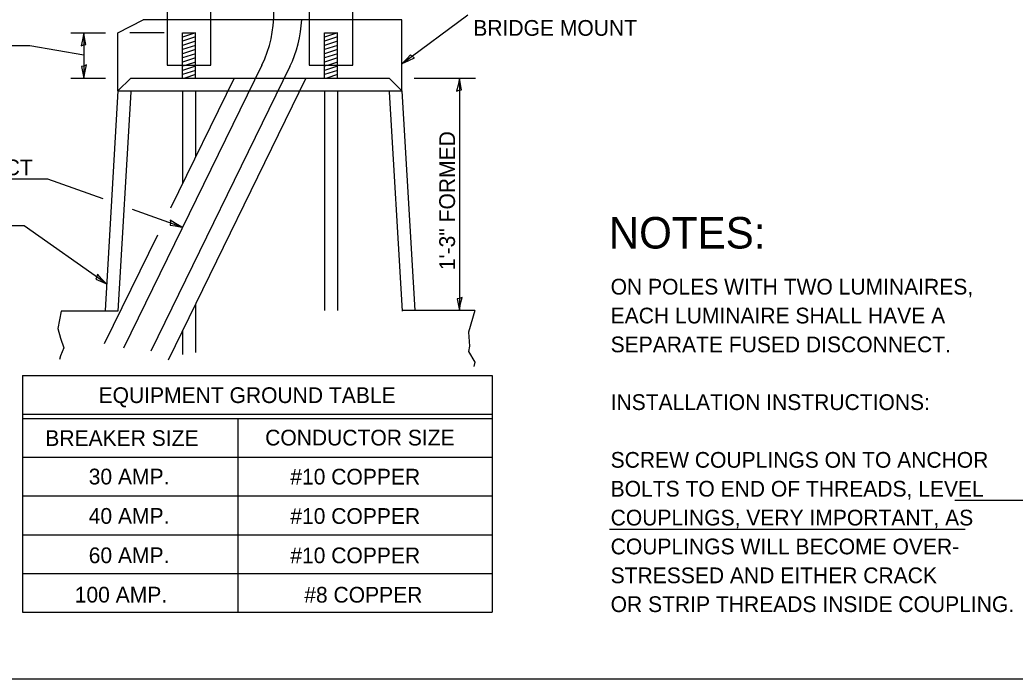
# Model space of a CAD drawing. Extents: x 1571875 to 1573450, y 1588861 to 1589861.
# Drawn here: x 1572116.7 to 1572496.1, y 1588861.3 to 1589112.5 of the extents above; entities that cross this region are included whole.
import ezdxf

# ---------------------------------------------------------------- set-up
doc = ezdxf.new("R2010")
doc.units = 0
for name, color, linetype in [('Level 35', 7, 'Continuous'), ('Level 59', 7, 'Continuous'), ('Level 60', 7, 'Continuous')]:
    doc.layers.add(name, color=color, linetype=linetype)

msp = doc.modelspace()

# ---------------------------------------------------------------- linework, layer by layer
at = {"layer": 'Level 35'}
msp.add_line((1573449.7, 1588861.28), (1571874.7, 1588861.28), dxfattribs=at)
at = {"layer": 'Level 59'}
for p, q in [((1572262.49, 1589095.85), (1572287.5, 1589114.47)), ((1572136.12, 1589107.58), (1572149.3, 1589107.58)), ((1572141.05, 1589107.58), (1572141.05, 1589090.33)), ((1572120.48, 1589102.68), (1572070.73, 1589102.68)), ((1572141.05, 1589099.05), (1572120.48, 1589102.68)), ((1572136.12, 1589090.33), (1572149.3, 1589090.33)), ((1572267.01, 1589090.33), (1572290.36, 1589090.33)), ((1572284.24, 1589090.33), (1572284.24, 1589001.75)), ((1572127.32, 1589051.85), (1572078.16, 1589051.85)), ((1572148.47, 1589044.28), (1572127.32, 1589051.85)), ((1572178.39, 1589033.56), (1572159.67, 1589040.27)), ((1572118.37, 1589034.06), (1572063.06, 1589034.06)), ((1572149.78, 1589011.88), (1572118.37, 1589034.06)), ((1572117.7, 1588977.01), (1572296.74, 1588977.01)), ((1572117.7, 1588977.01), (1572117.7, 1588886.79)), ((1572296.74, 1588977.01), (1572296.74, 1588886.79)), ((1572117.7, 1588962.25), (1572296.74, 1588962.25)), ((1572117.7, 1588960.61), (1572296.74, 1588960.61)), ((1572199.73, 1588960.61), (1572199.73, 1588886.79)), ((1572117.7, 1588945.84), (1572296.74, 1588945.84)), ((1572117.7, 1588931.08), (1572296.74, 1588931.08)), ((1572473.14, 1588929.44), (1572506.12, 1588929.44)), ((1572341.47, 1588918.46), (1572477.03, 1588918.46)), ((1572117.7, 1588916.32), (1572296.74, 1588916.32)), ((1572117.7, 1588901.55), (1572296.74, 1588901.55)), ((1572117.7, 1588886.79), (1572296.74, 1588886.79))]:
    msp.add_line(p, q, dxfattribs=at)
for points in [[(1571874.7, 1589861.28), (1573449.7, 1589861.28), (1573449.7, 1588861.28), (1571874.7, 1588861.28)], [(1572140.01, 1589102.58), (1572140.97, 1589102.99), (1572141.89, 1589103.14), (1572141.49, 1589105.08), (1572141.05, 1589107.58), (1572140.57, 1589104.91)], [(1572267.13, 1589098), (1572266.23, 1589098.53), (1572265.55, 1589099.17), (1572264.24, 1589097.69), (1572262.49, 1589095.85), (1572264.92, 1589097.06)], [(1572142.1, 1589095.33), (1572141.14, 1589094.93), (1572140.22, 1589094.77), (1572140.62, 1589092.83), (1572141.05, 1589090.33), (1572141.54, 1589093)], [(1572283.2, 1589085.34), (1572284.16, 1589085.74), (1572285.08, 1589085.9), (1572284.68, 1589087.83), (1572284.24, 1589090.33), (1572283.76, 1589087.67)], [(1572174.04, 1589036.23), (1572174.1, 1589035.19), (1572173.94, 1589034.27), (1572175.89, 1589034), (1572178.39, 1589033.56), (1572176.05, 1589034.92)], [(1572146.3, 1589015.61), (1572146.08, 1589014.59), (1572145.68, 1589013.75), (1572147.49, 1589012.97), (1572149.78, 1589011.88), (1572147.88, 1589013.81)], [(1572285.29, 1589006.75), (1572284.33, 1589006.34), (1572283.41, 1589006.19), (1572283.81, 1589004.25), (1572284.24, 1589001.75), (1572284.73, 1589004.42)]]:
    msp.add_lwpolyline(points, close=True, dxfattribs=at)
at = {"layer": 'Level 60'}
for p, q in [((1572172.87, 1589124.81), (1572172.87, 1589095.28)), ((1572189.48, 1589095.28), (1572189.48, 1589124.74)), ((1572227.01, 1589124.81), (1572227.01, 1589095.28)), ((1572243.61, 1589095.28), (1572243.61, 1589124.81)), ((1572154.08, 1589107.58), (1572163.72, 1589112.5)), ((1572262.35, 1589112.5), (1572163.72, 1589112.5)), ((1572262.35, 1589085.41), (1572262.35, 1589112.5)), ((1572154.08, 1589085.41), (1572154.08, 1589107.58)), ((1572171.74, 1589107.58), (1572158.56, 1589107.58)), ((1572178.72, 1589107.58), (1572178.72, 1589107.58)), ((1572178.72, 1589107.58), (1572183.71, 1589107.58)), ((1572183.64, 1589107.58), (1572178.72, 1589105.98)), ((1572178.72, 1589095.28), (1572178.72, 1589107.58)), ((1572183.64, 1589095.28), (1572183.64, 1589107.58)), ((1572232.85, 1589107.58), (1572232.85, 1589107.58)), ((1572232.85, 1589107.58), (1572237.84, 1589107.58)), ((1572237.77, 1589107.58), (1572232.85, 1589105.98)), ((1572232.85, 1589095.17), (1572232.85, 1589107.58)), ((1572237.77, 1589095.28), (1572237.77, 1589107.58)), ((1572183.64, 1589105.99), (1572178.72, 1589104.39)), ((1572183.64, 1589104.4), (1572178.72, 1589102.8)), ((1572183.64, 1589102.8), (1572178.72, 1589101.2)), ((1572237.77, 1589105.99), (1572232.85, 1589104.39)), ((1572237.77, 1589104.4), (1572232.85, 1589102.8)), ((1572237.77, 1589102.8), (1572232.85, 1589101.2)), ((1572183.64, 1589101.21), (1572178.72, 1589099.61)), ((1572183.64, 1589099.61), (1572178.72, 1589098.01)), ((1572237.77, 1589101.21), (1572232.85, 1589099.61)), ((1572237.77, 1589099.61), (1572232.85, 1589098.01)), ((1572208.98, 1589095.28), (1572156.27, 1588987.45)), ((1572172.87, 1589095.28), (1572189.48, 1589095.28)), ((1572183.64, 1589098.03), (1572178.72, 1589096.42)), ((1572178.72, 1589095.28), (1572178.72, 1589095.28)), ((1572180.1, 1589095.28), (1572178.72, 1589094.83)), ((1572178.72, 1589090.36), (1572178.72, 1589095.17)), ((1572183.64, 1589096.43), (1572180.1, 1589095.28)), ((1572183.64, 1589095.28), (1572183.64, 1589095.28)), ((1572183.64, 1589090.36), (1572183.64, 1589095.28)), ((1572227.01, 1589095.28), (1572243.61, 1589095.28)), ((1572237.77, 1589098.03), (1572232.85, 1589096.42)), ((1572234.29, 1589095.29), (1572232.85, 1589094.83)), ((1572232.85, 1589095.28), (1572232.85, 1589095.28)), ((1572232.85, 1589090.36), (1572232.85, 1589095.17)), ((1572237.77, 1589096.43), (1572234.3, 1589095.3)), ((1572237.77, 1589095.28), (1572237.77, 1589095.28)), ((1572237.77, 1589090.36), (1572237.77, 1589095.28)), ((1572219.65, 1589094.71), (1572166.62, 1588986.2)), ((1572183.64, 1589094.84), (1572178.72, 1589093.24)), ((1572183.64, 1589093.24), (1572178.72, 1589091.64)), ((1572183.64, 1589091.65), (1572179.61, 1589090.33)), ((1572237.77, 1589094.84), (1572232.85, 1589093.24)), ((1572237.77, 1589093.24), (1572232.85, 1589091.64)), ((1572237.77, 1589091.65), (1572233.74, 1589090.33)), ((1572159, 1589090.33), (1572154.08, 1589085.41)), ((1572159, 1589090.33), (1572257.43, 1589090.33)), ((1572225.73, 1589090.33), (1572173.17, 1588982.81)), ((1572198.35, 1589090.33), (1572174.09, 1589040.71)), ((1572257.43, 1589090.33), (1572262.35, 1589085.41)), ((1572154.08, 1589085.41), (1572149.19, 1589001.75)), ((1572154.08, 1589085.41), (1572262.35, 1589085.41)), ((1572158.99, 1589085.13), (1572154.1, 1589001.47)), ((1572178.72, 1589085.41), (1572178.72, 1589050.17)), ((1572183.64, 1589085.41), (1572183.64, 1589060.24)), ((1572232.85, 1589085.41), (1572232.85, 1589001.75)), ((1572237.77, 1589085.41), (1572237.77, 1589001.75)), ((1572257.44, 1589085.12), (1572262.39, 1589001.46)), ((1572262.35, 1589085.41), (1572267.3, 1589001.75)), ((1572169.11, 1589030.52), (1572148.85, 1588989.07)), ((1572183.64, 1589004.22), (1572183.64, 1588985.78)), ((1572154.1, 1589001.47), (1572132.45, 1589001.47)), ((1572290.12, 1589001.75), (1572262.39, 1589001.75)), ((1572178.72, 1588994.15), (1572178.72, 1588984.95))]:
    msp.add_line(p, q, dxfattribs=at)
for points in [[(1572132.45, 1589001.47), (1572131.12, 1588994.89), (1572132.13, 1588991.18), (1572133.48, 1588987.47), (1572132.13, 1588984.44), (1572131.79, 1588983.09)], [(1572290.12, 1589001.75), (1572287.77, 1588993.54), (1572288.1, 1588988.15), (1572287.77, 1588986.13), (1572290.12, 1588982.08), (1572289.78, 1588980.4)]]:
    msp.add_lwpolyline(points, dxfattribs=at)
for centre, radius, start, end in [((1572168.56, 1589114.95), 44.95, 334.0607, 27.5722), ((1572178.14, 1589114.61), 46.04, 334.3833, 357.3702)]:
    msp.add_arc(centre, radius, start, end, dxfattribs=at)

# ---------------------------------------------------------------- texts
at = {"layer": 'Level 59'}
for s, height, p in [('BRIDGE MOUNT', 6, (1572289.55, 1589106.45)), ('UNIT DUCT', 6, (1572078.39, 1589053.29)), ('NOTES:', 12, (1572341.17, 1589025.38)), ('ON POLES WITH TWO LUMINAIRES,', 6, (1572341.9, 1589007.83)), ('EACH LUMINAIRE SHALL HAVE A', 6, (1572341.9, 1588996.83)), ('SEPARATE FUSED DISCONNECT.', 6, (1572341.9, 1588985.83)), ('EQUIPMENT GROUND TABLE', 6, (1572146.7, 1588966.49)), ('INSTALLATION INSTRUCTIONS:', 6, (1572341.9, 1588963.83)), ('BREAKER SIZE', 6, (1572126.4, 1588950.14)), ('CONDUCTOR SIZE', 6, (1572210.21, 1588950.31)), ('SCREW COUPLINGS ON TO ANCHOR', 6, (1572341.9, 1588941.83)), ('30 AMP.', 6, (1572142.95, 1588935.47)), ('#10 COPPER', 6, (1572219.78, 1588935.43)), ('BOLTS TO END OF THREADS, LEVEL', 6, (1572341.9, 1588930.83)), ('40 AMP.', 6, (1572142.95, 1588920.47)), ('#10 COPPER', 6, (1572219.78, 1588920.43)), ('COUPLINGS, VERY IMPORTANT, AS', 6, (1572341.9, 1588919.83)), ('COUPLINGS WILL BECOME OVER-', 6, (1572341.9, 1588908.83)), ('60 AMP.', 6, (1572142.95, 1588905.47)), ('#10 COPPER', 6, (1572219.78, 1588905.43)), ('STRESSED AND EITHER CRACK', 6, (1572341.9, 1588897.83)), ('100 AMP.', 6, (1572137.62, 1588890.47)), ('#8 COPPER', 6, (1572225.1, 1588890.43)), ('OR STRIP THREADS INSIDE COUPLING.', 6, (1572341.9, 1588886.83))]:
    msp.add_text(s, height=height, dxfattribs=at).set_placement(p)
msp.add_text('1\'-3" FORMED', height=6, rotation=90, dxfattribs=at).set_placement((1572282.57, 1589017.13))

doc.saveas('drawing.dxf')
